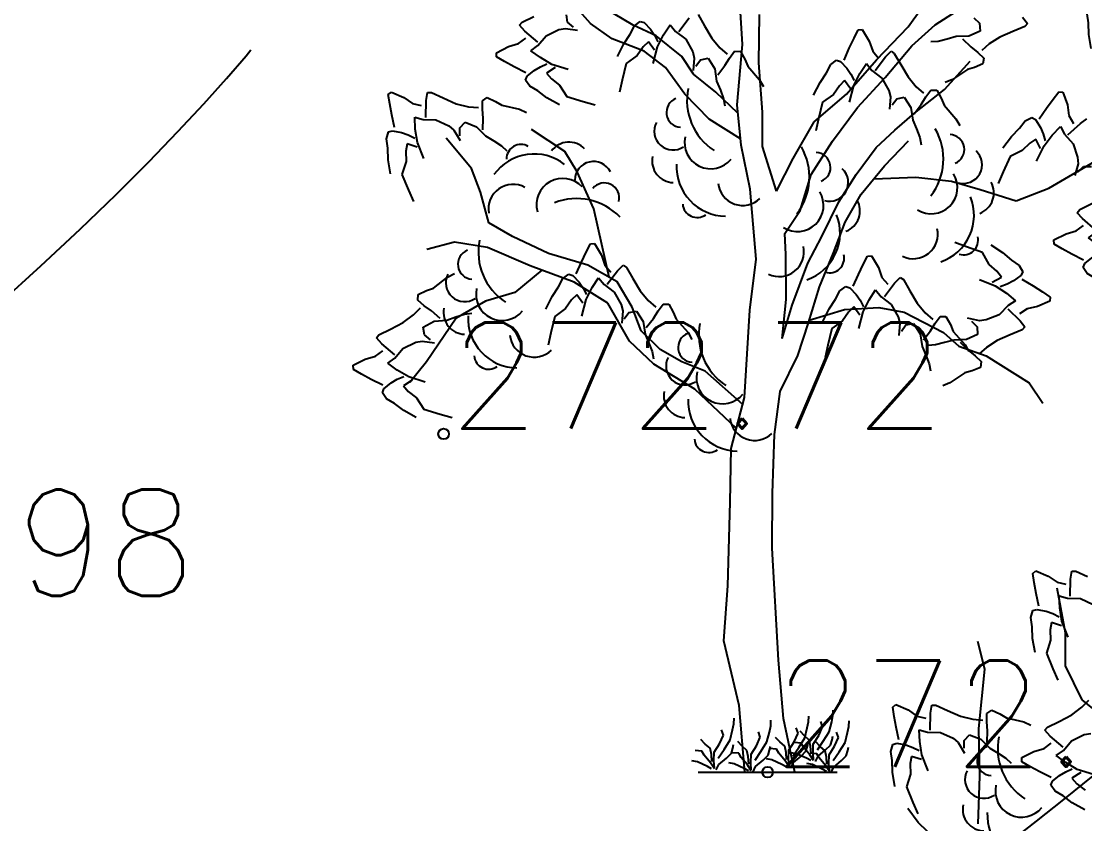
# Model space of a CAD drawing. Extents: x 524954 to 526204, y 9523489 to 9524010.
# Drawn here: x 525682.41 to 525692.41, y 9523614.09 to 9523621.64 of the extents above; entities that cross this region are included whole.
import ezdxf

# ---------------------------------------------------------------- set-up
doc = ezdxf.new("R2010")
doc.units = 0
doc.header["$PDMODE"] = 33
doc.header["$PDSIZE"] = 0.1
doc.linetypes.add('ACAD_ISO12W100', pattern=[21, 12, -3, 0, -3, 0, -3])
for name, color, linetype in [('Arbre', 34, 'ACAD_ISO12W100'), ('CN_01_00', 3, 'Continuous'), ('CN_02_00', 4, 'Continuous'), ('Murs', 1, 'Continuous'), ('TopoAlt', 3, 'Continuous'), ('TOPOJIS', 7, 'Continuous')]:
    doc.layers.add(name, color=color, linetype=linetype)
doc.styles.add('Simplex 1.0', font='Simplex.shx', dxfattribs={"width": 0.99, "height": 1})

# ---------------------------------------------------------------- blocks, each defined once
blk = doc.blocks.new('TCPOINT M')
at = {"color": 0}
blk.add_point((0, 0), dxfattribs=at)
at = {"layer": 'TopoAlt', "style": 'Simplex 1.0', "width": 0.99}
blk.add_attdef('ALT', (0.15, 0.15), '', height=1, dxfattribs=at)
blk = doc.blocks.new('v088')
at = {"linetype": 'Continuous'}
for p, q in [((-1.299, 11.392), (-1.27, 11.417)), ((-1.27, 11.417), (-1.154, 11.366)), ((-0.943, 11.337), (-0.932, 11.411)), ((-0.932, 11.411), (-0.894, 11.412)), ((-0.894, 11.412), (-0.784, 11.361)), ((-1.285, 11.305), (-1.299, 11.392)), ((-1.266, 11.203), (-1.285, 11.305)), ((-1.154, 11.366), (-1.07, 11.309)), ((-1.07, 11.309), (-0.988, 11.29)), ((-0.947, 11.176), (-0.943, 11.337)), ((-0.991, 10.831), (-1.069, 11.252)), ((-1.241, 11.084), (-1.266, 11.203)), ((-1.05, 11.179), (-0.971, 11.157)), ((-1.044, 11.067), (-1.05, 11.179)), ((-0.971, 11.157), (-0.851, 11.155)), ((-0.851, 11.155), (-0.73, 11.098)), ((-1.317, 10.975), (-1.297, 11.041)), ((-1.297, 11.041), (-1.259, 11.053)), ((-1.259, 11.053), (-1.174, 11.037)), ((-1.174, 11.037), (-1.111, 11.014)), ((-1.111, 11.014), (-1.05, 10.983)), ((-1.024, 10.943), (-1.044, 11.067)), ((-1.303, 10.889), (-1.317, 10.975)), ((-1.122, 10.929), (-1.134, 10.861)), ((-1.029, 10.899), (-1.122, 10.929)), ((-0.966, 10.792), (-1.024, 10.943)), ((-1.3, 10.78), (-1.303, 10.889)), ((-1.134, 10.861), (-1.131, 10.763)), ((-0.991, 10.52), (-0.991, 10.831)), ((-1.749, 10.491), (-1.817, 10.751)), ((-1.277, 10.647), (-1.3, 10.78)), ((-1.131, 10.763), (-1.171, 10.642)), ((-1.171, 10.642), (-1.109, 10.494)), ((-0.835, 10.2), (-0.991, 10.52)), ((-1.806, 9.931), (-1.749, 10.491)), ((-1.109, 10.494), (-1.063, 10.387)), ((-2.616, 10.132), (-2.587, 10.158)), ((-2.603, 10.046), (-2.616, 10.132)), ((-2.587, 10.158), (-2.471, 10.107)), ((-2.471, 10.107), (-2.388, 10.049)), ((-2.261, 10.077), (-2.249, 10.151)), ((-2.249, 10.151), (-2.211, 10.152)), ((-2.211, 10.152), (-2.101, 10.101)), ((-1.73, 10.074), (-1.685, 10.105)), ((-1.685, 10.105), (-1.608, 10.069)), ((-0.931, 10.06), (-0.836, 10.131)), ((-0.836, 10.131), (-0.771, 10.198)), ((-0.683, 10.078), (-0.835, 10.2)), ((-2.583, 9.943), (-2.603, 10.046)), ((-2.388, 10.049), (-2.306, 10.03)), ((-2.264, 9.917), (-2.261, 10.077)), ((-2.101, 10.101), (-1.977, 10.047)), ((-1.977, 10.047), (-1.862, 10.018)), ((-1.862, 10.018), (-1.769, 10.01)), ((-1.731, 9.995), (-1.73, 10.074)), ((-1.608, 10.069), (-1.547, 10.033)), ((-1.547, 10.033), (-1.382, 9.994)), ((-1.051, 9.998), (-0.931, 10.06)), ((-2.558, 9.824), (-2.583, 9.943)), ((-2.368, 9.919), (-2.288, 9.897)), ((-2.362, 9.808), (-2.368, 9.919)), ((-1.797, 9.483), (-1.806, 9.931)), ((-1.725, 9.911), (-1.731, 9.995)), ((-1.728, 9.802), (-1.725, 9.911)), ((-1.382, 9.994), (-1.316, 9.963)), ((-1.184, 9.915), (-1.161, 9.945)), ((-1.134, 9.859), (-1.184, 9.915)), ((-1.161, 9.945), (-1.051, 9.998)), ((-2.342, 9.683), (-2.362, 9.808)), ((-2.288, 9.897), (-2.168, 9.895)), ((-2.168, 9.895), (-2.047, 9.839)), ((-2.047, 9.839), (-2, 9.799)), ((-1.944, 9.746), (-1.943, 9.82)), ((-1.943, 9.82), (-1.893, 9.873)), ((-1.893, 9.873), (-1.786, 9.83)), ((-1.786, 9.83), (-1.702, 9.745)), ((-1.012, 9.755), (-1.134, 9.859)), ((-1.011, 9.724), (-0.934, 9.816)), ((-0.934, 9.816), (-0.814, 9.874)), ((-0.814, 9.874), (-0.753, 9.886)), ((-2.634, 9.715), (-2.614, 9.781)), ((-2.621, 9.629), (-2.634, 9.715)), ((-2.614, 9.781), (-2.576, 9.793)), ((-2.576, 9.793), (-2.492, 9.777)), ((-2.492, 9.777), (-2.428, 9.754)), ((-2.428, 9.754), (-2.368, 9.723)), ((-2, 9.799), (-1.94, 9.7)), ((-1.702, 9.745), (-1.624, 9.699)), ((-1.402, 9.657), (-1.289, 9.715)), ((-1.289, 9.715), (-1.192, 9.743)), ((-1.192, 9.743), (-1.125, 9.794)), ((-1.079, 9.676), (-1.011, 9.724)), ((-2.617, 9.52), (-2.621, 9.629)), ((-2.439, 9.669), (-2.451, 9.601)), ((-2.346, 9.639), (-2.439, 9.669)), ((-2.283, 9.532), (-2.342, 9.683)), ((-1.624, 9.699), (-1.552, 9.652)), ((-1.552, 9.652), (-1.502, 9.604)), ((-1.401, 9.619), (-1.402, 9.657)), ((-1.325, 9.574), (-1.401, 9.619)), ((-0.989, 9.611), (-1.079, 9.676)), ((-0.88, 9.547), (-0.989, 9.611)), ((-2.595, 9.387), (-2.617, 9.52)), ((-2.451, 9.601), (-2.448, 9.503)), ((-1.233, 9.524), (-1.325, 9.574)), ((-1.125, 9.469), (-1.233, 9.524)), ((-1.047, 9.49), (-0.989, 9.525)), ((-0.989, 9.525), (-0.927, 9.553)), ((-0.848, 9.516), (-0.931, 9.463)), ((-0.726, 9.498), (-0.88, 9.547)), ((-2.448, 9.503), (-2.488, 9.382)), ((-1.812, 9.035), (-1.797, 9.483)), ((-1.128, 9.398), (-1.113, 9.435)), ((-1.113, 9.435), (-1.047, 9.49)), ((-0.931, 9.463), (-0.885, 9.411)), ((-0.885, 9.411), (-0.807, 9.351)), ((-2.488, 9.382), (-2.427, 9.234)), ((-1.089, 9.341), (-1.128, 9.398)), ((-1.014, 9.297), (-1.089, 9.341)), ((-2.427, 9.234), (-2.38, 9.127)), ((-0.927, 9.231), (-1.014, 9.297)), ((-0.81, 9.165), (-0.927, 9.231)), ((-2.378, 9.048), (-2.474, 9.177)), ((-2.074, 8.756), (-2.378, 9.048)), ((-0.237, 6.848), (-0.274, 7.463)), ((-1.665, 7.048), (-1.932, 7.347)), ((-2.31, 7.06), (-2.2, 7.113)), ((-1.883, 7.058), (-1.892, 7.13)), ((-1.266, 7.031), (-1.449, 7.14)), ((-0.654, 7.131), (-0.595, 7.025)), ((-0.084, 6.677), (-0.075, 7.131)), ((1.321, 7.017), (1.442, 7.181)), ((1.575, 7.035), (1.778, 7.163)), ((2.399, 7.105), (2.445, 7.047)), ((-2.333, 7.03), (-2.31, 7.06)), ((-2.283, 6.974), (-2.333, 7.03)), ((-1.826, 7.011), (-1.883, 7.058)), ((-1.463, 6.903), (-1.665, 7.048)), ((-1.293, 6.947), (-1.253, 7.025)), ((-1.047, 6.93), (-1.266, 7.031)), ((-1.253, 7.025), (-1.198, 7.067)), ((-1.198, 7.067), (-1.16, 7.055)), ((-1.16, 7.055), (-1.101, 6.992)), ((-0.978, 6.941), (-0.918, 7.034)), ((-0.918, 7.034), (-0.866, 6.97)), ((-0.835, 6.972), (-0.738, 7.1)), ((-0.595, 7.025), (-0.526, 6.909)), ((1.023, 6.706), (1.321, 7.017)), ((1.356, 6.837), (1.575, 7.035)), ((1.941, 7.1), (1.994, 7.049)), ((1.994, 7.049), (1.999, 6.976)), ((2.42, 7.018), (2.307, 6.972)), ((2.445, 7.047), (2.42, 7.018)), ((-2.342, 6.858), (-2.275, 6.909)), ((-2.161, 6.87), (-2.283, 6.974)), ((-2.161, 6.839), (-2.083, 6.931)), ((-2.083, 6.931), (-1.963, 6.989)), ((-1.963, 6.989), (-1.902, 7.001)), ((-1.902, 7.001), (-1.788, 6.985)), ((-1.162, 6.785), (-1.463, 6.903)), ((-1.354, 6.857), (-1.293, 6.947)), ((-1.101, 6.992), (-1.063, 6.936)), ((-1.063, 6.936), (-1.032, 6.875)), ((-0.806, 6.736), (-1.047, 6.93)), ((-1.035, 6.828), (-0.978, 6.941)), ((-0.866, 6.97), (-0.77, 6.898)), ((-0.526, 6.909), (-0.45, 6.818)), ((0.768, 6.815), (0.813, 6.909)), ((0.813, 6.909), (0.853, 6.987)), ((0.853, 6.987), (0.891, 6.991)), ((0.891, 6.991), (0.955, 6.881)), ((1.775, 6.923), (1.688, 6.899)), ((1.894, 6.927), (1.775, 6.923)), ((1.834, 6.904), (1.912, 6.828)), ((1.999, 6.976), (1.894, 6.927)), ((2.184, 6.918), (2.084, 6.854)), ((2.307, 6.972), (2.184, 6.918)), ((-2.551, 6.772), (-2.439, 6.83)), ((-2.439, 6.83), (-2.342, 6.858)), ((-2.228, 6.791), (-2.161, 6.839)), ((-1.413, 6.737), (-1.354, 6.857)), ((-1.172, 6.826), (-1.227, 6.745)), ((-1.122, 6.874), (-1.172, 6.826)), ((-1.064, 6.795), (-1.122, 6.874)), ((-1.076, 6.671), (-1.035, 6.828)), ((-0.77, 6.898), (-0.705, 6.781)), ((-0.45, 6.818), (-0.379, 6.757)), ((-0.287, 6.281), (-0.237, 6.848)), ((0.719, 6.703), (0.768, 6.815)), ((0.955, 6.881), (0.989, 6.786)), ((1.107, 6.54), (1.356, 6.837)), ((1.604, 6.878), (1.535, 6.874)), ((1.688, 6.899), (1.604, 6.878)), ((1.912, 6.828), (1.977, 6.774)), ((2.084, 6.854), (2.014, 6.792)), ((-2.55, 6.734), (-2.551, 6.772)), ((-2.475, 6.689), (-2.55, 6.734)), ((-2.138, 6.726), (-2.228, 6.791)), ((-2.029, 6.662), (-2.138, 6.726)), ((-1.227, 6.745), (-1.33, 6.67)), ((-0.96, 6.634), (-1.162, 6.785)), ((-0.697, 6.571), (-0.806, 6.736)), ((-0.705, 6.781), (-0.69, 6.721)), ((-0.69, 6.721), (-0.699, 6.606)), ((-0.675, 6.646), (-0.632, 6.705)), ((-0.632, 6.705), (-0.56, 6.719)), ((-0.56, 6.719), (-0.498, 6.621)), ((-0.402, 6.651), (-0.357, 6.722)), ((-0.357, 6.722), (-0.31, 6.785)), ((-0.31, 6.785), (-0.255, 6.784)), ((-0.255, 6.784), (-0.214, 6.71)), ((-0.214, 6.71), (-0.186, 6.645)), ((0.743, 6.383), (1.023, 6.706)), ((0.989, 6.786), (1.044, 6.722)), ((1.011, 6.606), (1.108, 6.734)), ((1.108, 6.734), (1.161, 6.787)), ((1.161, 6.787), (1.192, 6.766)), ((1.192, 6.766), (1.252, 6.66)), ((1.977, 6.774), (2.034, 6.72)), ((2.034, 6.72), (2.026, 6.666)), ((-2.383, 6.639), (-2.475, 6.689)), ((-2.274, 6.584), (-2.383, 6.639)), ((-2.262, 6.55), (-2.196, 6.606)), ((-2.196, 6.606), (-2.138, 6.64)), ((-2.138, 6.64), (-2.076, 6.668)), ((-1.998, 6.632), (-2.08, 6.578)), ((-1.875, 6.613), (-2.029, 6.662)), ((-1.33, 6.67), (-1.367, 6.514)), ((-0.78, 6.382), (-0.96, 6.634)), ((-0.498, 6.621), (-0.48, 6.503)), ((-0.468, 6.564), (-0.402, 6.651)), ((-0.186, 6.645), (-0.075, 6.517)), ((-0.049, 6.211), (-0.084, 6.677)), ((0.554, 6.582), (0.594, 6.66)), ((0.594, 6.66), (0.649, 6.702)), ((0.649, 6.702), (0.686, 6.689)), ((0.686, 6.689), (0.745, 6.626)), ((0.745, 6.626), (0.783, 6.571)), ((0.868, 6.575), (0.929, 6.669)), ((0.929, 6.669), (0.98, 6.604)), ((0.98, 6.604), (1.076, 6.532)), ((1.252, 6.66), (1.321, 6.544)), ((1.663, 6.427), (1.906, 6.693)), ((1.879, 6.614), (1.738, 6.52)), ((1.947, 6.634), (1.879, 6.614)), ((2.026, 6.666), (1.947, 6.634)), ((-2.277, 6.513), (-2.262, 6.55)), ((-2.238, 6.456), (-2.277, 6.513)), ((-2.08, 6.578), (-2.034, 6.526)), ((-2.034, 6.526), (-1.957, 6.466)), ((-1.367, 6.514), (-1.392, 6.4)), ((-0.488, 6.401), (-0.697, 6.571)), ((-0.48, 6.503), (-0.444, 6.419)), ((-0.075, 6.517), (-0.04, 6.453)), ((0.493, 6.492), (0.554, 6.582)), ((0.724, 6.509), (0.675, 6.46)), ((0.782, 6.43), (0.724, 6.509)), ((0.783, 6.571), (0.814, 6.51)), ((0.811, 6.463), (0.868, 6.575)), ((0.846, 6.255), (1.107, 6.54)), ((1.076, 6.532), (1.141, 6.416)), ((1.321, 6.544), (1.397, 6.452)), ((1.738, 6.52), (1.671, 6.493)), ((-2.163, 6.412), (-2.238, 6.456)), ((-2.076, 6.346), (-2.163, 6.412)), ((-1.957, 6.466), (-1.888, 6.359)), ((-0.444, 6.419), (-0.414, 6.339)), ((0.433, 6.371), (0.493, 6.492)), ((0.675, 6.46), (0.62, 6.379)), ((0.771, 6.306), (0.811, 6.463)), ((1.141, 6.416), (1.157, 6.356)), ((1.381, 6.204), (1.663, 6.427)), ((1.397, 6.452), (1.467, 6.391)), ((1.489, 6.356), (1.536, 6.42)), ((1.536, 6.42), (1.591, 6.419)), ((1.591, 6.419), (1.633, 6.344)), ((2.685, 6.334), (2.739, 6.404)), ((2.739, 6.404), (2.777, 6.4)), ((-3.568, 6.377), (-3.539, 6.402)), ((-3.555, 6.29), (-3.568, 6.377)), ((-3.539, 6.402), (-3.423, 6.351)), ((-3.423, 6.351), (-3.34, 6.294)), ((-3.216, 6.161), (-3.213, 6.322)), ((-3.213, 6.322), (-3.201, 6.396)), ((-3.201, 6.396), (-3.163, 6.397)), ((-3.163, 6.397), (-3.053, 6.346)), ((-3.053, 6.346), (-2.929, 6.292)), ((-2.683, 6.24), (-2.682, 6.318)), ((-2.682, 6.318), (-2.637, 6.35)), ((-2.637, 6.35), (-2.56, 6.314)), ((-2.56, 6.314), (-2.499, 6.278)), ((-1.959, 6.28), (-2.076, 6.346)), ((-1.888, 6.359), (-1.735, 6.313)), ((-1.735, 6.313), (-1.622, 6.281)), ((-0.551, 6.145), (-0.78, 6.382)), ((-0.279, 6.204), (-0.488, 6.401)), ((-0.414, 6.339), (-0.401, 6.271)), ((0.438, 6.122), (0.743, 6.383)), ((0.516, 6.305), (0.479, 6.149)), ((0.62, 6.379), (0.516, 6.305)), ((1.157, 6.356), (1.147, 6.241)), ((1.171, 6.28), (1.215, 6.339)), ((1.215, 6.339), (1.286, 6.353)), ((1.286, 6.353), (1.348, 6.255)), ((1.444, 6.285), (1.489, 6.356)), ((1.633, 6.344), (1.661, 6.279)), ((2.623, 6.25), (2.685, 6.334)), ((2.777, 6.4), (2.82, 6.28)), ((-3.535, 6.188), (-3.555, 6.29)), ((-3.34, 6.294), (-3.258, 6.275)), ((-2.929, 6.292), (-2.814, 6.263)), ((-2.814, 6.263), (-2.721, 6.255)), ((-2.677, 6.155), (-2.683, 6.24)), ((-2.499, 6.278), (-2.334, 6.239)), ((-2.334, 6.239), (-2.268, 6.208)), ((-0.248, 5.902), (-0.287, 6.281)), ((-0.049, 5.888), (-0.049, 6.211)), ((0.61, 5.939), (0.846, 6.255)), ((1.198, 6.044), (1.381, 6.204)), ((1.348, 6.255), (1.367, 6.137)), ((1.378, 6.198), (1.444, 6.285)), ((1.661, 6.279), (1.771, 6.151)), ((2.554, 6.15), (2.623, 6.25)), ((2.82, 6.28), (2.835, 6.18)), ((-3.51, 6.069), (-3.535, 6.188)), ((-3.32, 6.164), (-3.24, 6.142)), ((-3.314, 6.053), (-3.32, 6.164)), ((-3.24, 6.142), (-3.121, 6.14)), ((-3.121, 6.14), (-2.999, 6.083)), ((-2.895, 6.065), (-2.845, 6.118)), ((-2.845, 6.118), (-2.738, 6.075)), ((-2.68, 6.046), (-2.677, 6.155)), ((-0.254, 5.961), (-0.551, 6.145)), ((0.24, 5.776), (0.438, 6.122)), ((0.479, 6.149), (0.454, 6.035)), ((1.367, 6.137), (1.402, 6.054)), ((1.771, 6.151), (1.807, 6.088)), ((2.37, 6.061), (2.423, 6.13)), ((2.423, 6.13), (2.485, 6.161)), ((2.485, 6.161), (2.52, 6.142)), ((2.52, 6.142), (2.566, 6.069)), ((2.823, 6), (2.943, 6.107)), ((2.835, 6.18), (2.877, 6.107)), ((2.943, 6.107), (3.004, 6.15)), ((-3.586, 5.96), (-3.566, 6.026)), ((-3.566, 6.026), (-3.528, 6.038)), ((-3.528, 6.038), (-3.444, 6.022)), ((-3.444, 6.022), (-3.38, 5.999)), ((-3.294, 5.928), (-3.314, 6.053)), ((-2.999, 6.083), (-2.952, 6.044)), ((-2.952, 6.044), (-2.892, 5.945)), ((-2.896, 5.991), (-2.895, 6.065)), ((-2.738, 6.075), (-2.654, 5.99)), ((-1.907, 5.843), (-2.222, 6.048)), ((1.021, 5.879), (1.198, 6.044)), ((1.402, 6.054), (1.433, 5.974)), ((2.293, 5.984), (2.37, 6.061)), ((2.566, 6.069), (2.593, 6.007)), ((2.593, 6.007), (2.612, 5.942)), ((2.677, 5.996), (2.754, 6.077)), ((2.754, 6.077), (2.793, 6.004)), ((2.793, 6.004), (2.873, 5.915)), ((-3.573, 5.874), (-3.586, 5.96)), ((-3.392, 5.914), (-3.403, 5.846)), ((-3.298, 5.884), (-3.392, 5.914)), ((-3.38, 5.999), (-3.32, 5.968)), ((-3.235, 5.777), (-3.294, 5.928)), ((-2.787, 5.681), (-3.023, 5.969)), ((-2.654, 5.99), (-2.576, 5.943)), ((-2.576, 5.943), (-2.504, 5.896)), ((0.411, 5.624), (0.61, 5.939)), ((1.1, 5.706), (1.325, 5.941)), ((1.433, 5.974), (1.446, 5.906)), ((2.212, 5.877), (2.293, 5.984)), ((2.466, 5.919), (2.396, 5.85)), ((2.523, 5.957), (2.466, 5.919)), ((2.566, 5.869), (2.523, 5.957)), ((2.6, 5.896), (2.677, 5.996)), ((2.873, 5.915), (2.916, 5.788)), ((-3.57, 5.765), (-3.573, 5.874)), ((-3.403, 5.846), (-3.4, 5.748)), ((-2.504, 5.896), (-2.454, 5.849)), ((-1.791, 5.652), (-1.907, 5.843)), ((-0.165, 5.487), (-0.248, 5.902)), ((0.085, 5.468), (-0.049, 5.888)), ((0.834, 5.626), (1.021, 5.879)), ((2.396, 5.85), (2.281, 5.796)), ((2.531, 5.75), (2.6, 5.896)), ((-3.547, 5.632), (-3.57, 5.765)), ((-3.4, 5.748), (-3.44, 5.627)), ((0.085, 5.468), (0.24, 5.776)), ((0.881, 5.441), (1.1, 5.706)), ((2.281, 5.796), (2.216, 5.65)), ((2.646, 5.496), (3.119, 5.774)), ((2.92, 5.727), (2.889, 5.615)), ((2.916, 5.788), (2.92, 5.727)), ((-3.44, 5.627), (-3.379, 5.479)), ((-2.701, 5.459), (-2.787, 5.681)), ((-1.635, 5.301), (-1.791, 5.652)), ((0.306, 5.286), (0.411, 5.624)), ((0.671, 5.368), (0.834, 5.626)), ((2.216, 5.65), (2.169, 5.542)), ((2.92, 5.65), (2.973, 5.7)), ((2.973, 5.7), (3.047, 5.7)), ((1.001, 5.586), (1.394, 5.601)), ((1.394, 5.601), (1.731, 5.564)), ((1.731, 5.564), (2, 5.483)), ((-3.379, 5.479), (-3.332, 5.372)), ((-2.621, 5.169), (-2.701, 5.459)), ((-0.107, 4.829), (-0.165, 5.487)), ((0.731, 5.176), (0.881, 5.441)), ((2, 5.483), (2.338, 5.378)), ((2.338, 5.378), (2.646, 5.496)), ((0.51, 5.041), (0.671, 5.368)), ((-1.559, 4.967), (-1.635, 5.301)), ((0.161, 5.071), (0.306, 5.286)), ((-2.4, 5.043), (-2.621, 5.169)), ((0.619, 4.888), (0.731, 5.176)), ((-2.061, 4.882), (-2.4, 5.043)), ((0.172, 4.872), (0.161, 5.071)), ((0.379, 4.79), (0.51, 5.041)), ((-2.946, 4.988), (-3.206, 4.92)), ((-2.634, 4.938), (-2.946, 4.988)), ((-2.233, 4.766), (-2.634, 4.938)), ((-1.707, 4.895), (-1.667, 4.973)), ((-1.667, 4.973), (-1.628, 4.976)), ((-1.628, 4.976), (-1.564, 4.867)), ((-1.492, 4.659), (-1.559, 4.967)), ((1.872, 4.946), (1.762, 4.985)), ((2.022, 4.89), (1.872, 4.946)), ((2.099, 4.964), (2.211, 4.89)), ((-1.692, 4.771), (-2.061, 4.882)), ((-1.751, 4.8), (-1.707, 4.895)), ((-1.564, 4.867), (-1.531, 4.771)), ((-0.166, 4.349), (-0.107, 4.829)), ((0.174, 4.45), (0.172, 4.872)), ((0.489, 4.568), (0.619, 4.888)), ((0.899, 4.779), (0.939, 4.857)), ((0.939, 4.857), (0.978, 4.861)), ((0.978, 4.861), (1.042, 4.751)), ((2.083, 4.778), (2.022, 4.89)), ((2.211, 4.89), (2.293, 4.818)), ((2.293, 4.818), (2.365, 4.769)), ((-2.123, 4.725), (-2.377, 4.514)), ((-1.819, 4.613), (-2.233, 4.766)), ((-1.801, 4.689), (-1.751, 4.8)), ((-1.415, 4.615), (-1.692, 4.771)), ((-1.531, 4.771), (-1.475, 4.707)), ((-1.508, 4.592), (-1.411, 4.72)), ((-1.411, 4.72), (-1.359, 4.773)), ((-1.359, 4.773), (-1.327, 4.751)), ((-1.327, 4.751), (-1.268, 4.645)), ((0.231, 4.395), (0.379, 4.79)), ((0.855, 4.685), (0.899, 4.779)), ((1.042, 4.751), (1.075, 4.656)), ((2.157, 4.714), (2.083, 4.778)), ((2.199, 4.658), (2.157, 4.714)), ((2.365, 4.769), (2.4, 4.71)), ((2.4, 4.71), (2.383, 4.674)), ((-3.143, 4.557), (-3.01, 4.66)), ((-3.01, 4.66), (-2.944, 4.692)), ((-1.966, 4.567), (-1.926, 4.645)), ((-1.926, 4.645), (-1.871, 4.687)), ((-1.871, 4.687), (-1.833, 4.675)), ((-1.833, 4.675), (-1.774, 4.612)), ((-1.504, 4.415), (-1.819, 4.613)), ((-1.774, 4.612), (-1.736, 4.556)), ((-1.651, 4.561), (-1.591, 4.654)), ((-1.591, 4.654), (-1.539, 4.59)), ((-1.273, 4.376), (-1.415, 4.615)), ((-1.268, 4.645), (-1.199, 4.529)), ((0.805, 4.573), (0.855, 4.685)), ((1.075, 4.656), (1.131, 4.592)), ((1.098, 4.476), (1.195, 4.604)), ((1.195, 4.604), (1.247, 4.657)), ((1.247, 4.657), (1.279, 4.636)), ((1.279, 4.636), (1.338, 4.53)), ((1.992, 4.638), (2.142, 4.578)), ((2.113, 4.611), (2.199, 4.658)), ((2.313, 4.623), (2.253, 4.592)), ((2.383, 4.674), (2.313, 4.623)), ((2.393, 4.64), (2.497, 4.577)), ((-3.287, 4.496), (-3.21, 4.533)), ((-3.21, 4.533), (-3.143, 4.557)), ((-2.377, 4.514), (-2.655, 4.434)), ((-2.027, 4.477), (-1.966, 4.567)), ((-1.736, 4.556), (-1.705, 4.495)), ((-1.708, 4.448), (-1.651, 4.561)), ((-1.539, 4.59), (-1.443, 4.518)), ((-1.443, 4.518), (-1.378, 4.401)), ((-1.199, 4.529), (-1.123, 4.438)), ((0.384, 4.23), (0.489, 4.568)), ((0.64, 4.452), (0.68, 4.53)), ((0.68, 4.53), (0.735, 4.572)), ((0.735, 4.572), (0.773, 4.559)), ((0.773, 4.559), (0.832, 4.496)), ((0.955, 4.445), (1.015, 4.539)), ((1.015, 4.539), (1.067, 4.474)), ((1.338, 4.53), (1.407, 4.414)), ((2.142, 4.578), (2.247, 4.507)), ((2.253, 4.592), (2.189, 4.569)), ((2.247, 4.507), (2.332, 4.436)), ((2.497, 4.577), (2.585, 4.521)), ((2.585, 4.521), (2.658, 4.472)), ((-3.291, 4.441), (-3.287, 4.496)), ((-3.23, 4.39), (-3.291, 4.441)), ((-2.655, 4.434), (-2.931, 4.273)), ((-2.086, 4.357), (-2.027, 4.477)), ((-1.845, 4.445), (-1.9, 4.365)), ((-1.795, 4.494), (-1.845, 4.445)), ((-1.737, 4.415), (-1.795, 4.494)), ((-1.749, 4.291), (-1.708, 4.448)), ((-1.298, 4.058), (-1.504, 4.415)), ((-1.123, 4.438), (-1.052, 4.377)), ((-1.03, 4.342), (-0.984, 4.405)), ((-0.984, 4.405), (-0.928, 4.404)), ((-0.928, 4.404), (-0.887, 4.33)), ((0.138, 4.082), (0.174, 4.45)), ((0.579, 4.362), (0.64, 4.452)), ((0.832, 4.496), (0.87, 4.441)), ((0.87, 4.441), (0.901, 4.38)), ((0.898, 4.333), (0.955, 4.445)), ((1.067, 4.474), (1.163, 4.402)), ((1.163, 4.402), (1.228, 4.286)), ((1.407, 4.414), (1.483, 4.322)), ((2.332, 4.436), (2.262, 4.393)), ((2.656, 4.433), (2.54, 4.383)), ((2.658, 4.472), (2.656, 4.433)), ((-3.427, 4.233), (-3.331, 4.304)), ((-3.331, 4.304), (-3.266, 4.37)), ((-3.162, 4.341), (-3.23, 4.39)), ((-3.079, 4.271), (-3.162, 4.341)), ((-2.933, 4.286), (-2.851, 4.312)), ((-2.851, 4.312), (-2.783, 4.321)), ((-1.9, 4.365), (-2.003, 4.29)), ((-1.378, 4.401), (-1.363, 4.341)), ((-1.363, 4.341), (-1.372, 4.226)), ((-1.349, 4.266), (-1.305, 4.325)), ((-1.305, 4.325), (-1.233, 4.338)), ((-1.188, 4.154), (-1.273, 4.376)), ((-1.233, 4.338), (-1.171, 4.241)), ((-1.075, 4.271), (-1.03, 4.342)), ((-0.887, 4.33), (-0.859, 4.265)), ((-0.217, 3.527), (-0.166, 4.349)), ((0.138, 4.082), (0.231, 4.395)), ((0.391, 4.253), (0.724, 4.355)), ((0.52, 4.241), (0.579, 4.362)), ((0.761, 4.33), (0.706, 4.249)), ((0.724, 4.355), (1.047, 4.375)), ((0.811, 4.379), (0.761, 4.33)), ((0.869, 4.3), (0.811, 4.379)), ((0.857, 4.176), (0.898, 4.333)), ((1.047, 4.375), (1.284, 4.33)), ((1.284, 4.33), (1.655, 4.138)), ((1.483, 4.322), (1.554, 4.261)), ((2.179, 4.306), (2.055, 4.256)), ((2.262, 4.393), (2.179, 4.306)), ((2.26, 4.362), (2.375, 4.249)), ((2.441, 4.361), (2.371, 4.315)), ((2.54, 4.383), (2.441, 4.361)), ((-3.547, 4.171), (-3.427, 4.233)), ((-3.239, 4.188), (-3.137, 4.244)), ((-2.931, 4.273), (-3.209, 3.863)), ((-3.137, 4.244), (-3.019, 4.255)), ((-3.019, 4.255), (-2.933, 4.286)), ((-2.003, 4.29), (-2.04, 4.134)), ((-1.171, 4.241), (-1.153, 4.123)), ((-1.141, 4.184), (-1.075, 4.271)), ((-0.859, 4.265), (-0.748, 4.137)), ((0.285, 3.923), (0.384, 4.23)), ((0.706, 4.249), (0.603, 4.175)), ((1.228, 4.286), (1.243, 4.226)), ((1.243, 4.226), (1.234, 4.11)), ((1.258, 4.15), (1.301, 4.209)), ((1.301, 4.209), (1.373, 4.223)), ((1.373, 4.223), (1.435, 4.125)), ((1.531, 4.155), (1.576, 4.226)), ((1.576, 4.226), (1.623, 4.29)), ((1.623, 4.29), (1.678, 4.289)), ((1.678, 4.289), (1.719, 4.214)), ((1.719, 4.214), (1.747, 4.149)), ((1.994, 4.248), (1.88, 4.272)), ((1.917, 4.244), (1.97, 4.193)), ((2.055, 4.256), (1.994, 4.248)), ((2.375, 4.249), (2.421, 4.191)), ((-3.679, 4.087), (-3.656, 4.117)), ((-3.656, 4.117), (-3.547, 4.171)), ((-3.229, 4.115), (-3.239, 4.188)), ((-3.172, 4.068), (-3.229, 4.115)), ((-2.04, 4.134), (-2.065, 4.02)), ((-1.01, 3.977), (-1.188, 4.154)), ((-1.153, 4.123), (-1.118, 4.039)), ((-0.748, 4.137), (-0.713, 4.073)), ((0.603, 4.175), (0.566, 4.019)), ((1.435, 4.125), (1.453, 4.007)), ((1.465, 4.068), (1.531, 4.155)), ((1.655, 4.138), (1.8, 4.011)), ((1.747, 4.149), (1.858, 4.021)), ((1.975, 4.12), (1.87, 4.071)), ((1.97, 4.193), (1.975, 4.12)), ((2.283, 4.116), (2.16, 4.062)), ((2.396, 4.162), (2.283, 4.116)), ((2.421, 4.191), (2.396, 4.162)), ((-3.629, 4.032), (-3.679, 4.087)), ((-3.507, 3.927), (-3.629, 4.032)), ((-3.43, 3.988), (-3.309, 4.046)), ((-3.309, 4.046), (-3.249, 4.058)), ((-3.249, 4.058), (-3.134, 4.042)), ((-1.069, 3.839), (-1.298, 4.058)), ((-1.118, 4.039), (-1.087, 3.959)), ((0.566, 4.019), (0.541, 3.904)), ((1.453, 4.007), (1.488, 3.924)), ((1.58, 4.022), (1.511, 4.017)), ((1.664, 4.043), (1.58, 4.022)), ((1.751, 4.067), (1.664, 4.043)), ((1.87, 4.071), (1.751, 4.067)), ((1.8, 4.011), (2.057, 3.917)), ((1.81, 4.048), (1.888, 3.972)), ((1.858, 4.021), (1.893, 3.958)), ((2.16, 4.062), (2.059, 3.998)), ((-3.785, 3.887), (-3.688, 3.915)), ((-3.688, 3.915), (-3.621, 3.967)), ((-3.507, 3.896), (-3.43, 3.988)), ((-1.087, 3.959), (-1.074, 3.891)), ((-0.808, 3.863), (-1.01, 3.977)), ((0.118, 3.584), (0.285, 3.923)), ((1.488, 3.924), (1.519, 3.844)), ((1.888, 3.972), (1.953, 3.918)), ((1.953, 3.918), (2.01, 3.864)), ((2.059, 3.998), (1.99, 3.936)), ((2.057, 3.917), (2.461, 3.664)), ((-3.898, 3.83), (-3.785, 3.887)), ((-3.897, 3.791), (-3.898, 3.83)), ((-3.574, 3.849), (-3.507, 3.896)), ((-3.484, 3.783), (-3.574, 3.849)), ((-3.209, 3.863), (-3.367, 3.667)), ((-0.685, 3.605), (-1.069, 3.839)), ((-0.589, 3.774), (-0.808, 3.863)), ((1.519, 3.844), (1.532, 3.776)), ((2.002, 3.81), (1.923, 3.778)), ((2.01, 3.864), (2.002, 3.81)), ((-3.821, 3.747), (-3.897, 3.791)), ((-3.729, 3.697), (-3.821, 3.747)), ((-3.485, 3.698), (-3.422, 3.725)), ((-3.375, 3.72), (-3.484, 3.783)), ((-3.221, 3.67), (-3.375, 3.72)), ((-0.234, 3.461), (-0.589, 3.774)), ((1.855, 3.758), (1.714, 3.664)), ((1.923, 3.778), (1.855, 3.758)), ((-3.621, 3.641), (-3.729, 3.697)), ((-3.623, 3.571), (-3.609, 3.608)), ((-3.609, 3.608), (-3.542, 3.663)), ((-3.542, 3.663), (-3.485, 3.698)), ((-3.344, 3.689), (-3.426, 3.635)), ((-3.426, 3.635), (-3.38, 3.583)), ((-0.294, 3.234), (-0.685, 3.605)), ((1.714, 3.664), (1.647, 3.637)), ((2.461, 3.664), (2.589, 3.474)), ((-3.585, 3.514), (-3.623, 3.571)), ((-3.509, 3.469), (-3.585, 3.514)), ((-3.38, 3.583), (-3.303, 3.524)), ((-3.303, 3.524), (-3.234, 3.416)), ((-0.344, 3.046), (-0.217, 3.527)), ((0.064, 3.179), (0.118, 3.584)), ((-3.423, 3.403), (-3.509, 3.469)), ((-3.306, 3.337), (-3.423, 3.403)), ((-3.234, 3.416), (-3.081, 3.37)), ((-3.081, 3.37), (-2.968, 3.339)), ((0.045, 2.625), (0.064, 3.179)), ((-0.352, 2.542), (-0.344, 3.046)), ((0.043, 2.109), (0.045, 2.625)), ((-0.373, 1.752), (-0.352, 2.542)), ((0.102, 1.053), (0.043, 2.109)), ((-0.412, 1.235), (-0.373, 1.752)), ((-0.268, 0.628), (-0.412, 1.235)), ((0.151, 0.506), (0.102, 1.053)), ((-0.213, 0), (-0.268, 0.628)), ((-0.317, 0.454), (-0.315, 0.507)), ((0.256, 0), (0.151, 0.506)), ((0.385, 0.474), (0.387, 0.526)), ((0.603, 0.474), (0.615, 0.531)), ((0.615, 0.531), (0.618, 0.584)), ((-0.329, 0.397), (-0.317, 0.454)), ((0.017, 0.377), (0.029, 0.435)), ((0.029, 0.435), (0.031, 0.488)), ((0.286, 0.368), (0.269, 0.418)), ((0.349, 0.322), (0.373, 0.416)), ((0.373, 0.416), (0.385, 0.474)), ((0.481, 0.344), (0.517, 0.426)), ((0.517, 0.426), (0.5, 0.476)), ((0.579, 0.38), (0.603, 0.474)), ((0.752, 0.373), (0.765, 0.43)), ((0.765, 0.43), (0.767, 0.483)), ((-0.587, 0.264), (-0.627, 0.308)), ((-0.452, 0.267), (-0.416, 0.349)), ((-0.416, 0.349), (-0.433, 0.399)), ((-0.409, 0.214), (-0.353, 0.303)), ((-0.353, 0.303), (-0.329, 0.397)), ((-0.106, 0.248), (-0.07, 0.329)), ((-0.07, 0.329), (-0.087, 0.38)), ((-0.007, 0.284), (0.017, 0.377)), ((0.115, 0.284), (0.075, 0.327)), ((0.25, 0.286), (0.286, 0.368)), ((0.293, 0.233), (0.349, 0.322)), ((0.346, 0.341), (0.305, 0.385)), ((0.392, 0.301), (0.346, 0.341)), ((0.404, 0.243), (0.392, 0.301)), ((0.43, 0.264), (0.481, 0.344)), ((0.524, 0.291), (0.579, 0.38)), ((0.591, 0.255), (0.606, 0.303)), ((0.606, 0.303), (0.613, 0.337)), ((0.63, 0.243), (0.666, 0.325)), ((0.666, 0.325), (0.649, 0.375)), ((0.728, 0.279), (0.752, 0.373)), ((-0.618, 0.197), (-0.683, 0.202)), ((-0.541, 0.224), (-0.587, 0.264)), ((-0.529, 0.166), (-0.541, 0.224)), ((-0.502, 0.188), (-0.452, 0.267)), ((-0.464, 0.132), (-0.409, 0.214)), ((-0.341, 0.178), (-0.327, 0.226)), ((-0.327, 0.226), (-0.32, 0.26)), ((-0.24, 0.245), (-0.281, 0.288)), ((-0.195, 0.204), (-0.24, 0.245)), ((-0.183, 0.147), (-0.195, 0.204)), ((-0.156, 0.168), (-0.106, 0.248)), ((-0.063, 0.195), (-0.007, 0.284)), ((0.005, 0.159), (0.019, 0.207)), ((0.019, 0.207), (0.026, 0.24)), ((0.084, 0.216), (0.019, 0.221)), ((0.106, 0.178), (0.084, 0.216)), ((0.161, 0.243), (0.115, 0.284)), ((0.173, 0.185), (0.161, 0.243)), ((0.197, 0.125), (0.2, 0.207)), ((0.2, 0.207), (0.25, 0.286)), ((0.238, 0.151), (0.293, 0.233)), ((0.315, 0.274), (0.25, 0.279)), ((0.337, 0.236), (0.315, 0.274)), ((0.397, 0.163), (0.337, 0.236)), ((0.361, 0.197), (0.375, 0.245)), ((0.375, 0.245), (0.382, 0.279)), ((0.409, 0.175), (0.404, 0.243)), ((0.428, 0.183), (0.43, 0.264)), ((0.495, 0.24), (0.454, 0.284)), ((0.469, 0.209), (0.524, 0.291)), ((0.474, 0.149), (0.546, 0.209)), ((0.541, 0.2), (0.495, 0.24)), ((0.546, 0.209), (0.591, 0.255)), ((0.579, 0.163), (0.63, 0.243)), ((0.673, 0.19), (0.728, 0.279)), ((0.74, 0.154), (0.755, 0.202)), ((0.755, 0.202), (0.762, 0.236)), ((-0.661, 0.096), (-0.712, 0.106)), ((-0.596, 0.159), (-0.618, 0.197)), ((-0.536, 0.087), (-0.596, 0.159)), ((-0.524, 0.099), (-0.529, 0.166)), ((-0.505, 0.106), (-0.502, 0.188)), ((-0.5, 0.036), (-0.505, 0.106)), ((-0.459, 0.072), (-0.387, 0.132)), ((-0.387, 0.132), (-0.341, 0.178)), ((-0.272, 0.178), (-0.337, 0.183)), ((-0.25, 0.139), (-0.272, 0.178)), ((-0.19, 0.067), (-0.25, 0.139)), ((-0.178, 0.079), (-0.183, 0.147)), ((-0.159, 0.087), (-0.156, 0.168)), ((-0.118, 0.113), (-0.063, 0.195)), ((-0.113, 0.053), (-0.041, 0.113)), ((-0.041, 0.113), (0.005, 0.159)), ((0.041, 0.115), (-0.01, 0.125)), ((0.135, 0.072), (0.041, 0.115)), ((0.166, 0.106), (0.106, 0.178)), ((0.202, 0.05), (0.166, 0.106)), ((0.178, 0.118), (0.173, 0.185)), ((0.202, 0.055), (0.197, 0.125)), ((0.272, 0.173), (0.221, 0.183)), ((0.243, 0.091), (0.315, 0.151)), ((0.365, 0.13), (0.272, 0.173)), ((0.315, 0.151), (0.361, 0.197)), ((0.406, 0.108), (0.365, 0.13)), ((0.433, 0.108), (0.397, 0.163)), ((0.464, 0.173), (0.399, 0.178)), ((0.433, 0.113), (0.428, 0.183)), ((0.45, 0.099), (0.474, 0.149)), ((0.486, 0.135), (0.464, 0.173)), ((0.546, 0.063), (0.486, 0.135)), ((0.553, 0.142), (0.541, 0.2)), ((0.558, 0.075), (0.553, 0.142)), ((0.577, 0.082), (0.579, 0.163)), ((0.618, 0.108), (0.673, 0.19)), ((0.623, 0.048), (0.695, 0.108)), ((0.695, 0.108), (0.74, 0.154)), ((-0.567, 0.053), (-0.661, 0.096)), ((-0.654, 0), (0.654, 0)), ((-0.527, 0.031), (-0.567, 0.053)), ((-0.5, 0.031), (-0.536, 0.087)), ((-0.483, 0.022), (-0.459, 0.072)), ((-0.315, 0.077), (-0.365, 0.087)), ((-0.221, 0.034), (-0.315, 0.077)), ((-0.18, 0.012), (-0.221, 0.034)), ((-0.154, 0.012), (-0.19, 0.067)), ((-0.154, 0.017), (-0.159, 0.087)), ((-0.137, 0.002), (-0.113, 0.053)), ((0.175, 0.05), (0.135, 0.072)), ((0.219, 0.041), (0.243, 0.091)), ((0.421, 0.072), (0.37, 0.082)), ((0.514, 0.029), (0.421, 0.072)), ((0.555, 0.007), (0.514, 0.029)), ((0.582, 0.007), (0.546, 0.063)), ((0.582, 0.012), (0.577, 0.082)), ((0.599, -0.002), (0.623, 0.048))]:
    blk.add_line(p, q, dxfattribs=at)
for centre, major_axis, start_param, end_param in [((-1.063, 9.743), (0.4, 0.4), 2.158504, 3.344219), ((-1.682, 9.628), (-0.099, 0.099), -0.421529, 2.292047), ((-1.76, 9.451), (-0.125, 0.125), 0.293965, 2.957824), ((-1.405, 9.343), (0.174, 0.174), 2.133893, 4.816631), ((-1.753, 9.172), (-0.145, 0.145), 0.590553, 2.325666), ((-1.26, 9.119), (0.33, 0.33), 2.307735, 3.914618), ((-0.193, 6.324), (-0.4, 0.4), 0.587708, 1.773422), ((-0.812, 6.21), (-0.099, 0.099), -0.421529, 2.292047), ((-0.89, 6.033), (0.125, 0.125), 1.864761, 4.52862), ((1.088, 5.771), (-0.4, 0.4), 3.265538, 4.451253), ((-2.32, 5.773), (0.0964, 0.0964), 0.254619, 2.377018), ((-1.869, 5.725), (0.145, 0.145), 6.263619, 7.998733), ((-0.535, 5.925), (0.174, 0.174), 2.133893, 4.816631), ((1.711, 5.861), (0.099, 0.099), 4.31771, 7.031286), ((-2.195, 5.352), (0.33, 0.33), 0.12682, 1.733702), ((-0.172, 5.602), (0.4, 0.4), 4.836335, 6.022049), ((0.452, 5.692), (0.099, 0.099), 4.31771, 7.031286), ((1.841, 5.718), (-0.125, 0.125), 2.081137, 4.744996), ((-1.637, 5.571), (-0.125, 0.125), 4.396235, 7.060094), ((-0.882, 5.754), (-0.145, 0.145), 0.590553, 2.325666), ((-0.39, 5.7), (0.33, 0.33), 2.307735, 3.914618), ((-1.928, 5.343), (0.174, 0.174), 6.236163, 8.918901), ((0.582, 5.55), (0.125, 0.125), 3.651933, 6.315792), ((1.54, 5.502), (0.174, 0.174), 3.363922, 6.046661), ((-2.395, 5.301), (-0.164, 0.164), -1.288499, 0.949924), ((-1.536, 5.406), (0.099, 0.099), 5.251538, 7.965114), ((-0.234, 5.566), (-0.164, 0.164), 0.892416, 3.130839), ((1.924, 5.452), (-0.145, 0.145), 2.713295, 4.448408), ((-1.797, 4.833), (0.4, 0.4), 6.260774, 7.446489), ((0.28, 5.334), (0.174, 0.174), 3.363922, 6.046661), ((1.475, 5.243), (0.33, 0.33), 4.265936, 5.872819), ((-0.663, 5.357), (0.0964, 0.0964), 2.435534, 4.557933), ((0.664, 5.283), (-0.145, 0.145), 2.713295, 4.448408), ((0.215, 5.075), (-0.33, 0.33), 2.69514, 4.302022), ((1.37, 5.065), (-0.164, 0.164), 1.908121, 4.146545), ((-2.155, 4.896), (-0.4, 0.4), 0.587708, 1.773422), ((1.844, 5.006), (-0.0964, 0.0964), 2.051824, 4.174223), ((-2.774, 4.781), (-0.099, 0.099), -0.421529, 2.292047), ((0.11, 4.897), (-0.164, 0.164), 1.908121, 4.146545), ((0.584, 4.837), (0.0964, 0.0964), 3.62262, 5.745019), ((-2.851, 4.605), (-0.125, 0.125), 0.293965, 2.957824), ((-2.497, 4.497), (0.174, 0.174), 2.133893, 4.816631), ((-2.844, 4.326), (-0.145, 0.145), 0.590553, 2.325666), ((-2.352, 4.272), (0.33, 0.33), 2.307735, 3.914618), ((-0.082, 4.112), (0.4, 0.4), 2.158504, 3.344219), ((-2.195, 4.138), (0.164, 0.164), 2.463212, 4.701636), ((-0.702, 3.998), (0.099, 0.099), 1.149268, 3.862844), ((-2.625, 3.929), (0.0964, 0.0964), 2.435534, 4.557933), ((-0.779, 3.821), (0.125, 0.125), 1.864761, 4.52862), ((-0.424, 3.713), (0.174, 0.174), 2.133893, 4.816631), ((-0.772, 3.542), (-0.145, 0.145), 0.590553, 2.325666), ((-0.28, 3.489), (0.33, 0.33), 2.307735, 3.914618), ((-0.123, 3.354), (0.164, 0.164), 2.463212, 4.701636), ((-0.553, 3.145), (0.0964, 0.0964), 2.435534, 4.557933)]:
    blk.add_ellipse(centre, major_axis=major_axis, ratio=1, start_param=start_param, end_param=end_param, dxfattribs=at)

msp = doc.modelspace()

# ---------------------------------------------------------------- hatches: boundary and pattern name
at = {"layer": 'Murs'}
h = msp.add_hatch(dxfattribs=at)
h.set_pattern_fill('_U', color=256, scale=0.25, angle=45, style=0, pattern_type=0)
h.set_pattern_definition([(45, (0, 0), (-0.1767766952966, 0.1767766952966), [])])
edge = h.paths.add_edge_path()
edge.add_line((525685.949, 9523600.795), (525688.173, 9523601.655))
edge.add_arc((525689.993, 9523604.439), 3.327, 236.8132, 345.5678)
edge.add_line((525693.215, 9523603.609), (525716.198, 9523611.524))
edge.add_line((525716.198, 9523611.524), (525724.059, 9523613.925))
edge.add_line((525724.059, 9523613.925), (525723.986, 9523614.164))
edge.add_line((525723.986, 9523614.164), (525716.121, 9523611.762))
edge.add_line((525716.121, 9523611.762), (525693.003, 9523603.801))
edge.add_arc((525689.993, 9523604.439), 3.077, 234.4582, 348.0385, ccw=False)
edge.add_line((525688.205, 9523601.935), (525685.859, 9523601.028))
edge.add_line((525685.859, 9523601.028), (525685.949, 9523600.795))

# ---------------------------------------------------------------- linework, layer by layer
at = {"layer": 'CN_01_00', "elevation": 273, "flags": 128}
msp.add_lwpolyline([(525682.199, 9523618.984), (525682.593, 9523619.342), (525682.963, 9523619.687), (525683.302, 9523620.015), (525683.608, 9523620.321), (525683.881, 9523620.606), (525684.125, 9523620.869), (525684.339, 9523621.107), (525684.524, 9523621.321), (525684.57, 9523621.376)], dxfattribs=at)
at = {"layer": 'CN_02_00', "elevation": 272, "flags": 128}
msp.add_lwpolyline([(525691.716, 9523613.924), (525691.958, 9523614.114), (525692.217, 9523614.32), (525692.492, 9523614.543), (525692.779, 9523614.788), (525693.079, 9523615.057), (525693.389, 9523615.353), (525693.707, 9523615.679), (525694.031, 9523616.036), (525694.357, 9523616.417), (525694.681, 9523616.812), (525694.997, 9523617.213), (525695.302, 9523617.611), (525695.592, 9523617.997), (525695.861, 9523618.362), (525696.105, 9523618.697), (525696.321, 9523618.995), (525696.511, 9523619.258), (525696.68, 9523619.49), (525696.832, 9523619.696), (525696.969, 9523619.881), (525697.048, 9523619.983)], dxfattribs=at)

# ---------------------------------------------------------------- block references
at = {"layer": 'Arbre'}
for p in [(525696.022, 9523615.756), (525689.43, 9523614.577), (525693.223, 9523605.056)]:
    msp.add_blockref('v088', p, dxfattribs=at)
at = {"layer": 'TOPOJIS'}
ref = msp.add_blockref('TCPOINT M', (525686.382, 9523617.76, 272.72), dxfattribs=at)
ref.add_attrib('ALT', '272.72', (525686.432, 9523617.81, 272.72), dxfattribs={"layer": 'TopoAlt', "height": 1, "style": 'Simplex 1.0', "width": 0.99})
ref = msp.add_blockref('TCPOINT M', (525679.336, 9523616.187, 272.98), dxfattribs=at)
ref.add_attrib('ALT', '272.98', (525679.386, 9523616.237, 272.98), dxfattribs={"layer": 'TopoAlt', "height": 1, "style": 'Simplex 1.0', "width": 0.99})
ref = msp.add_blockref('TCPOINT M', (525689.43, 9523614.577, 272.3), dxfattribs=at)
ref.add_attrib('ALT', '272.30', (525689.48, 9523614.627, 272.3), dxfattribs={"layer": 'TopoAlt', "height": 1, "style": 'Simplex 1.0', "width": 0.99})

doc.saveas('drawing.dxf')
